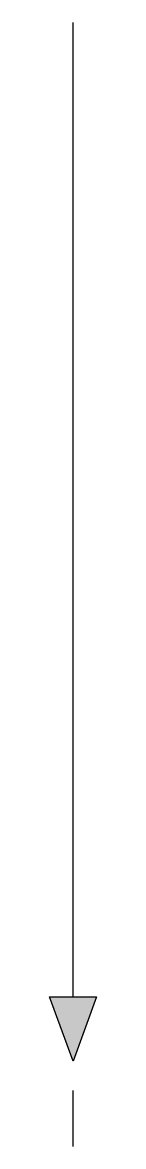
# Model space of a CAD drawing. Header units: millimetres. Extents: x -1.2 to 1.3, y -60.1 to 0.
import ezdxf
from ezdxf.enums import TextEntityAlignment as Align

# ---------------------------------------------------------------- set-up
doc = ezdxf.new("R2010")
doc.units = ezdxf.units.MM
doc.layers.get('0').update_dxf_attribs({"linetype": 'CONTINUOUS'})
doc.styles.add('ARIAL', font='arial.ttf')

# ---------------------------------------------------------------- blocks, each defined once
blk = doc.blocks.new('291_E_LV_SLD_IEC60617_cable_run')
at = {"true_color": 0xff0000}
for p, q in [((0, 0), (0, -52.07)), ((0, -57.07), (0, -60.07))]:
    blk.add_line(p, q, dxfattribs=at)
for points in [[(1.265, -52.07), (0.015, -55.511), (-1.235, -52.07), (1.265, -52.07)], [(-1.235, -52.07), (1.265, -52.07), (0.015, -55.511)]]:
    blk.add_lwpolyline(points, close=True, dxfattribs=at)
blk.add_solid([(-1.235, -52.07), (1.265, -52.07), (0.015, -55.511)], dxfattribs=at)
at = {"color": 7, "style": 'ARIAL'}
for tag, p in [('CABLE_INSULATION', (6, -50.07)), ('CABLE_SPEC', (2.9, -50.07))]:
    blk.add_attdef(tag, p, '', height=1.7, rotation=90, dxfattribs=at)
at = {"true_color": 0x0000ff, "style": 'ARIAL'}
blk.add_attdef('TAG', (-0.8, -50.07), '', height=2.5, rotation=90, dxfattribs=at)
at = {"color": 7, "style": 'ARIAL'}
blk.add_attdef('MANUFACTURER', text='', height=1.7, dxfattribs=at).set_placement((0, -64), align=Align.CENTER)

msp = doc.modelspace()

# ---------------------------------------------------------------- block references
msp.add_blockref('291_E_LV_SLD_IEC60617_cable_run', (0, 0))

doc.saveas('drawing.dxf')
